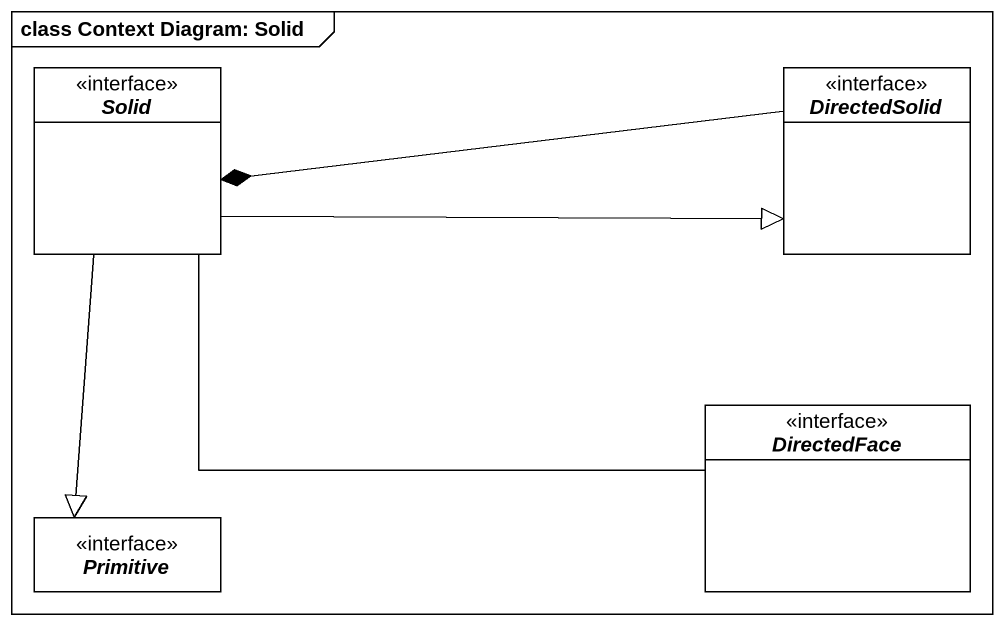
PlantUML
@startuml
mainframe class Context Diagram: Solid
hide circle
hide empty members
interface Solid
interface DirectedSolid
interface DirectedFace
interface Primitive
Solid -right-|> DirectedSolid
Solid -right- DirectedFace
Solid --|> Primitive
DirectedSolid -left-* Solid
@enduml
